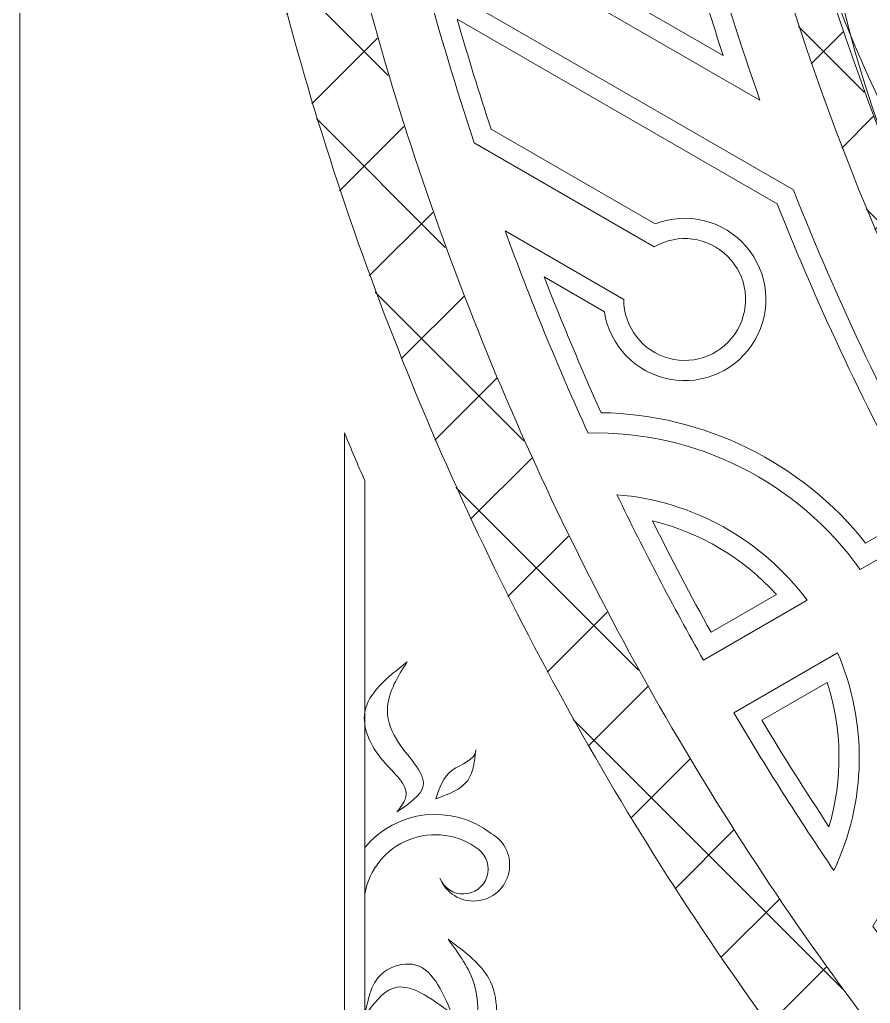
# Model space of a CAD drawing. Header units: inches. Extents: x -17 to 208, y -12 to 39.
# Drawn here: x 0 to 0.655, y 1.123 to 1.881 of the extents above; entities that cross this region are included whole.
import ezdxf

# ---------------------------------------------------------------- set-up
doc = ezdxf.new("R2010")
doc.units = ezdxf.units.IN
doc.header["$MEASUREMENT"] = 0
doc.layers.add('NOPLOT', color=46, linetype='Continuous', lineweight=5)

# ---------------------------------------------------------------- blocks, each defined once
blk = doc.blocks.new('Ring_Arc')
at = {"layer": 'NOPLOT'}
for p, q in [((-2.18843, 0.58639), (-2.02442, 0.30233)), ((-2.18287, 0.54551), (-2.04068, 0.29923)), ((-2.10782, 0.54052), (-2.01224, 0.37497)), ((-2.07543, 0.51567), (-2.01952, 0.41884)), ((-2.21914, 0.45659), (-2.13913, 0.31802)), ((-2.20263, 0.45925), (-2.1297, 0.33293)), ((-2.2325, 0.38599), (-2.17973, 0.29458)), ((-2.22413, 0.34023), (-2.19736, 0.29386)), ((-2.26529, 0.03906), (-2.2655, 0.03906)), ((-2.19161, 0.03906), (-2.24966, 0.03906)), ((-2.06213, 0.03906), (-2.11226, 0.03906)), ((-2.17323, 0.02344), (-2.2655, 0.02344)), ((-2.04674, 0.02344), (-2.1261, 0.02344))]:
    blk.add_line(p, q, dxfattribs=at)
for centre, radius, start, end in [((0, 0), 2.375, 165, 180), ((0, 0), 2.3125, 165, 180), ((0, 0), 2.26562, 165, 168.37359), ((0, 0), 2.25, 165.96882, 168.22256), ((0, 0), 2, 165, 180), ((0, 0), 1.96875, 165, 180), ((0, 0), 2.04688, 165.65607, 169.44434), ((0, 0), 2.0625, 166.08521, 168.2832), ((0, 0), 2.26562, 170.19088, 174.44515), ((0, 0), 2.25, 171.30277, 174.18838), ((-2.13913, 0.27114), 0.0625, 158.68219, 81.31781), ((-2.13913, 0.27114), 0.04688, 150, 90), ((0, 0), 2.0625, 171.658, 178.91479), ((0, 0), 2.04688, 171.50619, 179.34393), ((-2.375, 0), 0.26562, 8.45652, 59.06099), ((-2.375, 0), 0.25, 5.37938, 61.31084), ((0, 0), 2.26562, 175.77131, 179.40727), ((-2.375, 0), 0.20312, 6.62581, 55.33161), ((0, 0), 2.25, 176.53558, 179.00523), ((-2.375, 0), 0.1875, 12.0247, 46.48089)]:
    blk.add_arc(centre, radius, start, end, dxfattribs=at)
blk = doc.blocks.new('*U3')
at = {"layer": 'NOPLOT', "xscale": -1, "rotation": 149.9999999999999}
blk.add_blockref('Ring_Arc', (2.01095, -0.59375), dxfattribs=at)
at = {"layer": 'NOPLOT'}
blk.add_blockref('Ring_Arc', (2.01095, -0.59375), dxfattribs=at)
blk = doc.blocks.new('*U4')
at = {"layer": 'NOPLOT', "color": 0, "linetype": 'ByBlock', "lineweight": -2, "transparency": 16777216}
for p, rotation in [((11.16657, 8.94466), 239.9999999999998), ((11.68529, 7.99127), 209.9999999999999)]:
    blk.add_blockref('*U3', p, dxfattribs=dict(at, rotation=rotation))
blk = doc.blocks.new('*U36')
at = {"layer": 'NOPLOT'}
blk.add_arc((0, 0), 0.98437, 326.25, 303.75, dxfattribs=at)
blk = doc.blocks.new('*U37')
at = {"layer": 'NOPLOT', "color": 0, "linetype": 'ByBlock', "lineweight": -2, "transparency": 16777216}
for p, rotation in [((-8.59056, 19.8767), 247.4999999999992), ((-8.54917, 19.75477), 239.9999999999991), ((-8.52405, 19.62849), 232.4999999999992), ((-8.51562, 19.5), 224.9999999999992), ((-8.52405, 19.37151), 217.4999999999992), ((-8.54917, 19.24523), 209.9999999999992)]:
    blk.add_blockref('*U36', p, dxfattribs=dict(at, rotation=rotation))
blk = doc.blocks.new('Ring')
at = {"layer": 'NOPLOT'}
h = blk.add_hatch(dxfattribs=at)
h.set_pattern_fill('ANSI37', color=256, scale=0.5)
edge = h.paths.add_edge_path(flags=17)
edge.add_arc((0, 0), 2.3125, 0, 360)
edge = h.paths.add_edge_path()
edge.add_arc((0, 0), 2.375, 0, 360)
h = blk.add_hatch(dxfattribs=at)
h.set_pattern_fill('ANSI37', color=256, scale=0.5)
edge = h.paths.add_edge_path(flags=17)
edge.add_arc((0, 0), 1.96875, 0, 360)
edge = h.paths.add_edge_path()
edge.add_arc((0, 0), 2, 0, 360)
for name, p in [('*U4', (-9.64689, -7.5)), ('*U37', (9.5, -19.5))]:
    blk.add_blockref(name, p, dxfattribs=at)
blk = doc.blocks.new('Corner_Curly')
at = {"layer": 'NOPLOT'}
for p, q in [((0, 0), (-0.45415, 0)), ((-0.01563, 0), (-0.01563, -0.67398)), ((0, 0), (0, -0.71063)), ((0, -0.01563), (-0.43993, -0.01563))]:
    blk.add_line(p, q, dxfattribs=at)
for points in [[(-0.07354, -0.36777, 1.418241), (-0.1129, -0.4023, 0.402345), (-0.01563, -0.39154, 0.402345)], [(-0.07354, -0.36777, 1.303225), (-0.10332, -0.38996, 0.564212), (-0.01563, -0.35553)]]:
    blk.add_lwpolyline(points, format="xyb", dxfattribs=at)
for centre, radius, start, end in [((-2.25, -1.64813), 2.4375, 42.04739, 42.54393), ((-0.08446, -0.08446), 0.08446, 0, 234.17875), ((-0.08966, -0.09296), 0.07452, 6.55258, 233.59525), ((-0.09073, -0.08098), 0.02584, 335.7732, 185.7732), ((-0.08432, -0.08779), 0.01756, 347.5445, 160.75344), ((-0.05822, -0.08357), 0.05822, 180, 359.13215), ((-0.05822, -0.08357), 0.0426, 180, 359.13215), ((-2.25, -1.64813), 2.4375, 22.61986, 23.55646)]:
    blk.add_arc(centre, radius, start, end, dxfattribs=at)
for points in [[(-0.16397, -0.02023), (-0.19847, -0.05474), (-0.29577, -0.03994), (-0.32753, -0.0216), (-0.39216, -0.03892)], [(-0.18232, -0.07842), (-0.20422, -0.09106), (-0.2197, -0.10917), (-0.22008, -0.10917)], [(-0.2197, -0.10917), (-0.19648, -0.10295), (-0.18232, -0.07842)], [(-0.01563, -0.26165), (-0.03699, -0.28301), (-0.08264, -0.2636)], [(-0.08264, -0.2636), (-0.05212, -0.30152), (-0.03056, -0.29575), (-0.01563, -0.26165)], [(-0.04044, -0.4188), (-0.0606, -0.43896), (-0.03995, -0.47474), (-0.03318, -0.49998), (-0.04819, -0.53428)], [(-0.04044, -0.4188), (-0.04731, -0.43069), (-0.02971, -0.45827), (-0.01563, -0.49567), (-0.04819, -0.53428)], [(-0.07033, -0.42899), (-0.08297, -0.4509), (-0.10108, -0.46638), (-0.10108, -0.46676)], [(-0.10108, -0.46638), (-0.09486, -0.44316), (-0.07033, -0.42899)]]:
    blk.add_spline(points, degree=3, dxfattribs=at)
for points, knots in [([(-0.16397, -0.02023), (-0.16389, -0.04573), (-0.19057, -0.06807), (-0.22245, -0.08056), (-0.2464, -0.07769), (-0.29122, -0.0625), (-0.31306, -0.04587), (-0.33551, -0.03406), (-0.33925, -0.03009), (-0.35667, -0.03029), (-0.37193, -0.03964), (-0.39216, -0.03892)], [0, 0, 0, 0, 0.057311, 0.057311, 0.114622, 0.114622, 0.1735175, 0.1735175, 0.2177844, 0.2177844, 0.250793, 0.250793, 0.250793, 0.250793]), ([(-0.07973, -0.32079), (-0.09293, -0.31111), (-0.12112, -0.29045), (-0.11562, -0.22949), (-0.0844, -0.18154), (-0.05525, -0.15456), (-0.04146, -0.1418), (-0.04005, -0.14049), (-0.03864, -0.13919), (-0.03723, -0.13788)], [0, 0, 0, 0, 0.0462085, 0.0986974, 0.1612043, 0.2173385, 0.2173385, 0.2173385, 0.2230759, 0.2230759, 0.2230759, 0.2230759]), ([(-0.01563, -0.15365), (-0.01715, -0.15501), (-0.01868, -0.15637), (-0.0202, -0.15773), (-0.04218, -0.17729), (-0.07286, -0.2046), (-0.10359, -0.2491), (-0.10339, -0.28893), (-0.08802, -0.30962), (-0.07973, -0.32079)], [-0.0061363, -0.0061363, -0.0061363, -0.0061363, 0, 0, 0, 0.088363, 0.1233287, 0.1582274, 0.1991019, 0.1991019, 0.1991019, 0.1991019])]:
    blk.add_open_spline(points, degree=3, knots=knots, dxfattribs=at)

msp = doc.modelspace()

# ---------------------------------------------------------------- linework, layer by layer
at = {"layer": 'NOPLOT'}
msp.add_lwpolyline([(4.75, 10), (0.25, 10, 0.414214), (0, 9.75), (0, 0.25, 0.414214), (0.25, 0), (4.75, 0, 0.414214), (5, 0.25), (5, 9.75, 0.414214)], format="xyb", close=True, dxfattribs=at)

# ---------------------------------------------------------------- block references
at = {"layer": 'NOPLOT', "rotation": 180}
for name, p in [('Ring', (2.5, 2.5)), ('Corner_Curly', (0.25, 0.85187))]:
    msp.add_blockref(name, p, dxfattribs=at)

doc.saveas('drawing.dxf')
